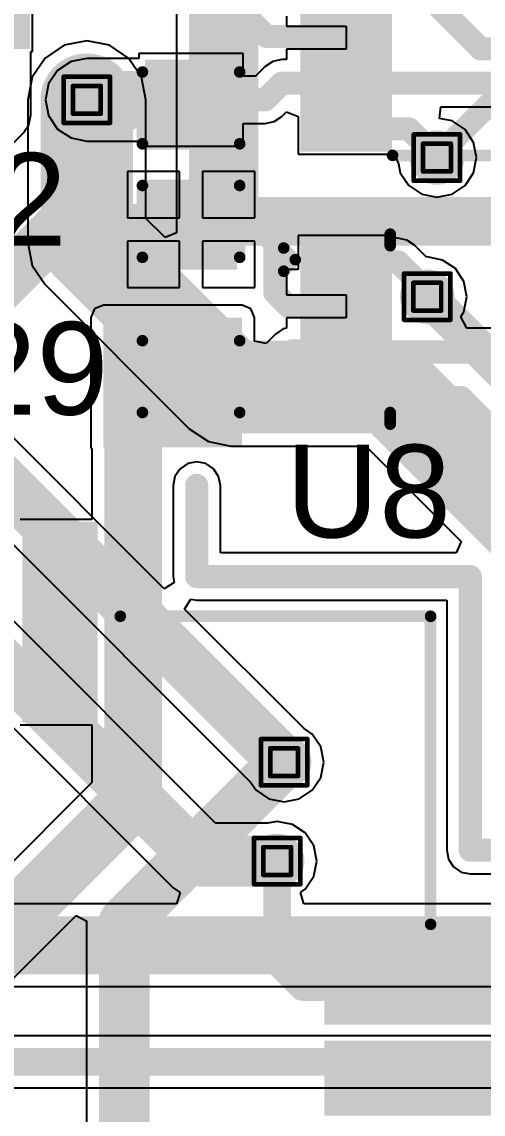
# Model space of a CAD drawing. Header units: inches. Extents: x -0.3 to 9.9, y -0.4 to 5.
# Drawn here: x 1.0038 to 1.2029, y 1.5261 to 1.9976 of the extents above; entities that cross this region are included whole.
import ezdxf

# ---------------------------------------------------------------- set-up
doc = ezdxf.new("R2010")
doc.units = ezdxf.units.IN
doc.header["$MEASUREMENT"] = 0
for name, color, linetype in [('Bottom Layer', 5, 'Continuous'), ('Bottom Solder', 6, 'Continuous'), ('Drill Drawing', 1, 'Continuous'), ('Keep-Out Layer', 6, 'Continuous'), ('Top Layer', 1, 'Continuous'), ('Top Overlay', 2, 'Continuous'), ('Top Paste', 8, 'Continuous'), ('Top Solder', 216, 'Continuous'), ('Via Holes', 16, 'Continuous')]:
    doc.layers.add(name, color=color, linetype=linetype)
doc.styles.add('Arial', font='', dxfattribs={"height": 0.2})
doc.styles.get('Arial').set_extended_font_data('Arial')

# ---------------------------------------------------------------- blocks, each defined once
blk = doc.blocks.new('SIM7000A_35')
at = {"layer": 'Top Layer'}
for points in [[(0.4330709, -0.3027559), (0.5118111, -0.3027559), (0.5118111, -0.3271653), (0.4330709, -0.3271653)], [(0.2633859, -0.511811), (0.2633859, -0.4330708), (0.2877953, -0.4330708), (0.2877953, -0.511811)], [(0.3027559, -0.511811), (0.3027559, -0.4330708), (0.3271653, -0.4330708), (0.3271653, -0.511811)]]:
    blk.add_hatch(color=1, dxfattribs=at).paths.add_polyline_path(points)
at = {"layer": 'Top Paste'}
for points in [[(0.4330709, -0.3027559), (0.5118111, -0.3027559), (0.5118111, -0.3271653), (0.4330709, -0.3271653)], [(0.2633859, -0.511811), (0.2633859, -0.4330708), (0.2877953, -0.4330708), (0.2877953, -0.511811)], [(0.3027559, -0.511811), (0.3027559, -0.4330708), (0.3271653, -0.4330708), (0.3271653, -0.511811)]]:
    blk.add_hatch(color=8, dxfattribs=at).paths.add_polyline_path(points)
at = {"layer": 'Top Solder'}
for points in [[(0.4290709, -0.2987559), (0.5158111, -0.2987559), (0.5158111, -0.3311653), (0.4290709, -0.3311653)], [(0.2593859, -0.515811), (0.2593859, -0.4290708), (0.2917953, -0.4290708), (0.2917953, -0.515811)], [(0.2987559, -0.515811), (0.2987559, -0.4290708), (0.3311653, -0.4290708), (0.3311653, -0.515811)]]:
    blk.add_hatch(color=216, dxfattribs=at).paths.add_polyline_path(points)
at = {"layer": 'Keep-Out Layer', "const_width": 0.01}
for points in [[(0.492126, -0.3740157), (0.5314961, -0.3740157)], [(0.492126, -0.3740157), (0.492126, -0.4921259)], [(0.3740158, -0.4921259), (0.3740158, -0.531496)], [(0.3740158, -0.4921259), (0.492126, -0.4921259)]]:
    blk.add_lwpolyline(points, dxfattribs=at)
at = {"layer": 'Keep-Out Layer', "const_width": 0.005}
for points in [[(0.489626, -0.3740157, 1), (0.494626, -0.3740157, 1)], [(0.489626, -0.3740157, 1), (0.494626, -0.3740157, 1)], [(0.5289961, -0.3740157, 1), (0.5339961, -0.3740157, 1)], [(0.3715158, -0.4921259, 1), (0.3765158, -0.4921259, 1)], [(0.3715158, -0.4921259, 1), (0.3765158, -0.4921259, 1)], [(0.489626, -0.4921259, 1), (0.494626, -0.4921259, 1)], [(0.489626, -0.4921259, 1), (0.494626, -0.4921259, 1)]]:
    blk.add_lwpolyline(points, format="xyb", close=True, dxfattribs=at)
at = {"layer": 'Top Overlay', "const_width": 0.005}
for points in [[(0.475, -0.341), (0.475, -0.475)], [(0.342, -0.475), (0.475, -0.475)]]:
    blk.add_lwpolyline(points, dxfattribs=at)
at = {"layer": 'Top Overlay', "const_width": 0.0025}
for points in [[(0.47375, -0.341, 1), (0.47625, -0.341, 1)], [(0.34075, -0.475, 1), (0.34325, -0.475, 1)], [(0.47375, -0.475, 1), (0.47625, -0.475, 1)], [(0.47375, -0.475, 1), (0.47625, -0.475, 1)]]:
    blk.add_lwpolyline(points, format="xyb", close=True, dxfattribs=at)
blk = doc.blocks.new('8_VSSOP_51')
at = {"layer": 'Top Layer'}
for points in [[(-0.07677165, 0.0354331), (-0.04527555, 0.0354331), (-0.04527555, 0.0236221), (-0.07677165, 0.0236221)], [(0.04527555, 0.0354331), (0.07677165, 0.0354331), (0.07677165, 0.0236221), (0.04527555, 0.0236221)], [(-0.07677165, 0.0157481), (-0.04527555, 0.0157481), (-0.04527555, 0.0039371), (-0.07677165, 0.0039371)], [(0.04527555, 0.0157481), (0.07677165, 0.0157481), (0.07677165, 0.0039371), (0.04527555, 0.0039371)], [(-0.07677165, -0.003937), (-0.04527555, -0.003937), (-0.04527555, -0.015748), (-0.07677165, -0.015748)], [(0.04527555, -0.003937), (0.07677165, -0.003937), (0.07677165, -0.015748), (0.04527555, -0.015748)], [(-0.07677165, -0.023622), (-0.04527555, -0.023622), (-0.04527555, -0.035433), (-0.07677165, -0.035433)], [(0.04527555, -0.023622), (0.07677165, -0.023622), (0.07677165, -0.035433), (0.04527555, -0.035433)]]:
    blk.add_hatch(color=1, dxfattribs=at).paths.add_polyline_path(points)
at = {"layer": 'Top Paste'}
for points in [[(-0.07677165, 0.0354331), (-0.04527555, 0.0354331), (-0.04527555, 0.0236221), (-0.07677165, 0.0236221)], [(0.04527555, 0.0354331), (0.07677165, 0.0354331), (0.07677165, 0.0236221), (0.04527555, 0.0236221)], [(-0.07677165, 0.0157481), (-0.04527555, 0.0157481), (-0.04527555, 0.0039371), (-0.07677165, 0.0039371)], [(0.04527555, 0.0157481), (0.07677165, 0.0157481), (0.07677165, 0.0039371), (0.04527555, 0.0039371)], [(-0.07677165, -0.003937), (-0.04527555, -0.003937), (-0.04527555, -0.015748), (-0.07677165, -0.015748)], [(0.04527555, -0.003937), (0.07677165, -0.003937), (0.07677165, -0.015748), (0.04527555, -0.015748)], [(-0.07677165, -0.023622), (-0.04527555, -0.023622), (-0.04527555, -0.035433), (-0.07677165, -0.035433)], [(0.04527555, -0.023622), (0.07677165, -0.023622), (0.07677165, -0.035433), (0.04527555, -0.035433)]]:
    blk.add_hatch(color=8, dxfattribs=at).paths.add_polyline_path(points)
at = {"layer": 'Top Solder'}
for points in [[(-0.08077165, 0.0394331), (-0.04127555, 0.0394331), (-0.04127555, 0.0196221), (-0.08077165, 0.0196221)], [(0.04127555, 0.0394331), (0.08077165, 0.0394331), (0.08077165, 0.0196221), (0.04127555, 0.0196221)], [(-0.08077165, 0.0197481), (-0.04127555, 0.0197481), (-0.04127555, -6.29e-05), (-0.08077165, -6.29e-05)], [(0.04127555, 0.0197481), (0.08077165, 0.0197481), (0.08077165, -6.29e-05), (0.04127555, -6.29e-05)], [(-0.08077165, 6.3e-05), (-0.04127555, 6.3e-05), (-0.04127555, -0.019748), (-0.08077165, -0.019748)], [(0.04127555, 6.3e-05), (0.08077165, 6.3e-05), (0.08077165, -0.019748), (0.04127555, -0.019748)], [(-0.08077165, -0.019622), (-0.04127555, -0.019622), (-0.04127555, -0.039433), (-0.08077165, -0.039433)], [(0.04127555, -0.019622), (0.08077165, -0.019622), (0.08077165, -0.039433), (0.04127555, -0.039433)]]:
    blk.add_hatch(color=216, dxfattribs=at).paths.add_polyline_path(points)
at = {"layer": 'Top Overlay', "const_width": 0.005}
for points in [[(-0.041, 0.041), (0.038, 0.041)], [(-0.087, 0.035), (-0.082, 0.03)], [(-0.087, 0.025), (-0.087, 0.035)], [(-0.087, 0.025), (-0.082, 0.03)], [(-0.041, -0.0409999), (0.038, -0.0409999)]]:
    blk.add_lwpolyline(points, dxfattribs=at)
at = {"layer": 'Top Overlay', "const_width": 0.0025}
for points in [[(-0.04225, 0.041, 1), (-0.03975, 0.041, 1)], [(0.03675, 0.041, 1), (0.03925, 0.041, 1)], [(-0.08825, 0.035, 1), (-0.08575, 0.035, 1)], [(-0.08825, 0.035, 1), (-0.08575, 0.035, 1)], [(-0.08325, 0.03, 1), (-0.08075, 0.03, 1)], [(-0.08325, 0.03, 1), (-0.08075, 0.03, 1)], [(-0.08825, 0.025, 1), (-0.08575, 0.025, 1)], [(-0.08825, 0.025, 1), (-0.08575, 0.025, 1)], [(-0.04225, -0.0409999, 1), (-0.03975, -0.0409999, 1)], [(0.03675, -0.0409999, 1), (0.03925, -0.0409999, 1)]]:
    blk.add_lwpolyline(points, format="xyb", close=True, dxfattribs=at)
blk = doc.blocks.new('VSSOP_8_2_2_3_0_5__52')
at = {"layer": 'Top Layer'}
for points in [[(-0.04527555, 0.0354331), (-0.04527555, 0.0236221), (-0.07677165, 0.0236221), (-0.07677165, 0.0354331)], [(0.07677165, 0.0354331), (0.07677165, 0.0236221), (0.04527555, 0.0236221), (0.04527555, 0.0354331)], [(-0.04527555, 0.0157481), (-0.04527555, 0.0039371), (-0.07677165, 0.0039371), (-0.07677165, 0.0157481)], [(0.07677165, 0.0157481), (0.07677165, 0.0039371), (0.04527555, 0.0039371), (0.04527555, 0.0157481)], [(-0.04527555, -0.003937), (-0.04527555, -0.015748), (-0.07677165, -0.015748), (-0.07677165, -0.003937)], [(0.07677165, -0.003937), (0.07677165, -0.015748), (0.04527555, -0.015748), (0.04527555, -0.003937)], [(-0.04527555, -0.023622), (-0.04527555, -0.035433), (-0.07677165, -0.035433), (-0.07677165, -0.023622)], [(0.07677165, -0.023622), (0.07677165, -0.035433), (0.04527555, -0.035433), (0.04527555, -0.023622)]]:
    blk.add_hatch(color=1, dxfattribs=at).paths.add_polyline_path(points)
at = {"layer": 'Top Paste'}
for points in [[(-0.04527555, 0.0354331), (-0.04527555, 0.0236221), (-0.07677165, 0.0236221), (-0.07677165, 0.0354331)], [(0.07677165, 0.0354331), (0.07677165, 0.0236221), (0.04527555, 0.0236221), (0.04527555, 0.0354331)], [(-0.04527555, 0.0157481), (-0.04527555, 0.0039371), (-0.07677165, 0.0039371), (-0.07677165, 0.0157481)], [(0.07677165, 0.0157481), (0.07677165, 0.0039371), (0.04527555, 0.0039371), (0.04527555, 0.0157481)], [(-0.04527555, -0.003937), (-0.04527555, -0.015748), (-0.07677165, -0.015748), (-0.07677165, -0.003937)], [(0.07677165, -0.003937), (0.07677165, -0.015748), (0.04527555, -0.015748), (0.04527555, -0.003937)], [(-0.04527555, -0.023622), (-0.04527555, -0.035433), (-0.07677165, -0.035433), (-0.07677165, -0.023622)], [(0.07677165, -0.023622), (0.07677165, -0.035433), (0.04527555, -0.035433), (0.04527555, -0.023622)]]:
    blk.add_hatch(color=8, dxfattribs=at).paths.add_polyline_path(points)
at = {"layer": 'Top Solder'}
for points in [[(-0.04127555, 0.0394331), (-0.04127555, 0.0196221), (-0.08077165, 0.0196221), (-0.08077165, 0.0394331)], [(0.08077165, 0.0394331), (0.08077165, 0.0196221), (0.04127555, 0.0196221), (0.04127555, 0.0394331)], [(-0.04127555, 0.0197481), (-0.04127555, -6.29e-05), (-0.08077165, -6.29e-05), (-0.08077165, 0.0197481)], [(0.08077165, 0.0197481), (0.08077165, -6.29e-05), (0.04127555, -6.29e-05), (0.04127555, 0.0197481)], [(-0.04127555, 6.3e-05), (-0.04127555, -0.019748), (-0.08077165, -0.019748), (-0.08077165, 6.3e-05)], [(0.08077165, 6.3e-05), (0.08077165, -0.019748), (0.04127555, -0.019748), (0.04127555, 6.3e-05)], [(-0.04127555, -0.019622), (-0.04127555, -0.039433), (-0.08077165, -0.039433), (-0.08077165, -0.019622)], [(0.08077165, -0.019622), (0.08077165, -0.039433), (0.04127555, -0.039433), (0.04127555, -0.019622)]]:
    blk.add_hatch(color=216, dxfattribs=at).paths.add_polyline_path(points)
at = {"layer": 'Top Overlay', "const_width": 0.005}
for points in [[(-0.042, 0.036), (-0.042, 0.041)], [(-0.042, 0.041), (0.042, 0.041)], [(0.042, 0.036), (0.042, 0.041)], [(-0.088, 0.025), (-0.088, 0.035)], [(-0.088, 0.035), (-0.083, 0.03)], [(-0.088, 0.025), (-0.083, 0.03)], [(-0.042, -0.0409999), (-0.042, -0.0359999)], [(0.042, -0.0409999), (0.042, -0.0359999)], [(-0.042, -0.0409999), (0.042, -0.0409999)]]:
    blk.add_lwpolyline(points, dxfattribs=at)
at = {"layer": 'Top Overlay', "const_width": 0.0025}
for points in [[(-0.04325, 0.041, 1), (-0.04075, 0.041, 1)], [(-0.04325, 0.041, 1), (-0.04075, 0.041, 1)], [(0.04075, 0.041, 1), (0.04325, 0.041, 1)], [(0.04075, 0.041, 1), (0.04325, 0.041, 1)], [(-0.04325, 0.036, 1), (-0.04075, 0.036, 1)], [(0.04075, 0.036, 1), (0.04325, 0.036, 1)], [(-0.08925, 0.035, 1), (-0.08675, 0.035, 1)], [(-0.08925, 0.035, 1), (-0.08675, 0.035, 1)], [(-0.08425, 0.03, 1), (-0.08175, 0.03, 1)], [(-0.08425, 0.03, 1), (-0.08175, 0.03, 1)], [(-0.08925, 0.025, 1), (-0.08675, 0.025, 1)], [(-0.08925, 0.025, 1), (-0.08675, 0.025, 1)], [(-0.04325, -0.0359999, 1), (-0.04075, -0.0359999, 1)], [(0.04075, -0.0359999, 1), (0.04325, -0.0359999, 1)], [(-0.04325, -0.0409999, 1), (-0.04075, -0.0409999, 1)], [(-0.04325, -0.0409999, 1), (-0.04075, -0.0409999, 1)], [(0.04075, -0.0409999, 1), (0.04325, -0.0409999, 1)], [(0.04075, -0.0409999, 1), (0.04325, -0.0409999, 1)]]:
    blk.add_lwpolyline(points, format="xyb", close=True, dxfattribs=at)
blk = doc.blocks.new('SOT_323_5_153')
at = {"layer": 'Top Layer'}
for points in [[(-0.05708665, 0.03248035), (-0.01771655, 0.03248035), (-0.01771655, 0.01870085), (-0.05708665, 0.01870085)], [(0.01771655, 0.03248035), (0.05708665, 0.03248035), (0.05708665, 0.01870085), (0.01771655, 0.01870085)], [(-0.05708665, 0.00688975), (-0.01771655, 0.00688975), (-0.01771655, -0.00688975), (-0.05708665, -0.00688975)], [(-0.05708665, -0.01870075), (-0.01771655, -0.01870075), (-0.01771655, -0.03248025), (-0.05708665, -0.03248025)], [(0.01771655, -0.01870075), (0.05708665, -0.01870075), (0.05708665, -0.03248025), (0.01771655, -0.03248025)]]:
    blk.add_hatch(color=1, dxfattribs=at).paths.add_polyline_path(points)
at = {"layer": 'Top Paste'}
for points in [[(-0.05708665, 0.03248035), (-0.01771655, 0.03248035), (-0.01771655, 0.01870085), (-0.05708665, 0.01870085)], [(0.01771655, 0.03248035), (0.05708665, 0.03248035), (0.05708665, 0.01870085), (0.01771655, 0.01870085)], [(-0.05708665, 0.00688975), (-0.01771655, 0.00688975), (-0.01771655, -0.00688975), (-0.05708665, -0.00688975)], [(-0.05708665, -0.01870075), (-0.01771655, -0.01870075), (-0.01771655, -0.03248025), (-0.05708665, -0.03248025)], [(0.01771655, -0.01870075), (0.05708665, -0.01870075), (0.05708665, -0.03248025), (0.01771655, -0.03248025)]]:
    blk.add_hatch(color=8, dxfattribs=at).paths.add_polyline_path(points)
at = {"layer": 'Top Solder'}
for points in [[(-0.06108665, 0.03648035), (-0.01371655, 0.03648035), (-0.01371655, 0.01470085), (-0.06108665, 0.01470085)], [(0.01371655, 0.03648035), (0.06108665, 0.03648035), (0.06108665, 0.01470085), (0.01371655, 0.01470085)], [(-0.06108665, 0.01088975), (-0.01371655, 0.01088975), (-0.01371655, -0.01088975), (-0.06108665, -0.01088975)], [(-0.06108665, -0.01470075), (-0.01371655, -0.01470075), (-0.01371655, -0.03648025), (-0.06108665, -0.03648025)], [(0.01371655, -0.01470075), (0.06108665, -0.01470075), (0.06108665, -0.03648025), (0.01371655, -0.03648025)]]:
    blk.add_hatch(color=216, dxfattribs=at).paths.add_polyline_path(points)
at = {"layer": 'Top Overlay', "const_width": 0.005}
for points in [[(-0.023, 0.044), (-0.023, 0.038)], [(-0.023, 0.044), (0.02, 0.044)], [(0.02, 0.044), (0.02, 0.038)], [(-0.068, 0.031), (-0.063, 0.026)], [(-0.068, 0.031), (-0.068, 0.021)], [(-0.063, 0.026), (-0.068, 0.021)], [(-0.023, -0.0379999), (-0.023, -0.0439999)], [(0.02, -0.0379999), (0.02, -0.0439999)], [(-0.023, -0.0439999), (0.02, -0.0439999)]]:
    blk.add_lwpolyline(points, dxfattribs=at)
at = {"layer": 'Top Overlay', "const_width": 0.0025}
for points in [[(-0.02425, 0.044, 1), (-0.02175, 0.044, 1)], [(-0.02425, 0.044, 1), (-0.02175, 0.044, 1)], [(0.01875, 0.044, 1), (0.02125, 0.044, 1)], [(0.01875, 0.044, 1), (0.02125, 0.044, 1)], [(-0.02425, 0.038, 1), (-0.02175, 0.038, 1)], [(0.01875, 0.038, 1), (0.02125, 0.038, 1)], [(-0.06925, 0.031, 1), (-0.06675, 0.031, 1)], [(-0.06925, 0.031, 1), (-0.06675, 0.031, 1)], [(-0.06425, 0.026, 1), (-0.06175, 0.026, 1)], [(-0.06425, 0.026, 1), (-0.06175, 0.026, 1)], [(-0.06925, 0.021, 1), (-0.06675, 0.021, 1)], [(-0.06925, 0.021, 1), (-0.06675, 0.021, 1)], [(-0.02425, -0.0379999, 1), (-0.02175, -0.0379999, 1)], [(0.01875, -0.0379999, 1), (0.02125, -0.0379999, 1)], [(-0.02425, -0.0439999, 1), (-0.02175, -0.0439999, 1)], [(-0.02425, -0.0439999, 1), (-0.02175, -0.0439999, 1)], [(0.01875, -0.0439999, 1), (0.02125, -0.0439999, 1)], [(0.01875, -0.0439999, 1), (0.02125, -0.0439999, 1)]]:
    blk.add_lwpolyline(points, format="xyb", close=True, dxfattribs=at)
blk = doc.blocks.new('C___0603_187')
at = {"layer": 'Top Layer'}
for points in [[(-0.015, 0.0175), (-0.015, -0.0175), (-0.045, -0.0175), (-0.045, 0.0175)], [(0.045, 0.0175), (0.045, -0.0175), (0.015, -0.0175), (0.015, 0.0175)]]:
    blk.add_hatch(color=1, dxfattribs=at).paths.add_polyline_path(points)
at = {"layer": 'Top Paste'}
for points in [[(-0.015, 0.0175), (-0.015, -0.0175), (-0.045, -0.0175), (-0.045, 0.0175)], [(0.045, 0.0175), (0.045, -0.0175), (0.015, -0.0175), (0.015, 0.0175)]]:
    blk.add_hatch(color=8, dxfattribs=at).paths.add_polyline_path(points)
at = {"layer": 'Top Solder'}
for points in [[(-0.0126378, 0.0198622), (-0.0126378, -0.0198622), (-0.0473622, -0.0198622), (-0.0473622, 0.0198622)], [(0.0473622, 0.0198622), (0.0473622, -0.0198622), (0.0126378, -0.0198622), (0.0126378, 0.0198622)]]:
    blk.add_hatch(color=216, dxfattribs=at).paths.add_polyline_path(points)
at = {"layer": 'Top Overlay', "const_width": 0.005}
for points in [[(-0.049, 0.021), (-0.049, -0.021)], [(-0.049, 0.021), (-0.018, 0.021)], [(0.018, 0.021), (0.049, 0.021)], [(0.049, 0.021), (0.049, -0.021)], [(-0.049, -0.021), (-0.018, -0.021)], [(0.018, -0.021), (0.049, -0.021)]]:
    blk.add_lwpolyline(points, dxfattribs=at)
at = {"layer": 'Top Overlay', "const_width": 0.0025}
for points in [[(-0.05025, 0.021, 1), (-0.04775, 0.021, 1)], [(-0.05025, 0.021, 1), (-0.04775, 0.021, 1)], [(-0.01925, 0.021, 1), (-0.01675, 0.021, 1)], [(0.01675, 0.021, 1), (0.01925, 0.021, 1)], [(0.04775, 0.021, 1), (0.05025, 0.021, 1)], [(0.04775, 0.021, 1), (0.05025, 0.021, 1)], [(-0.05025, -0.021, 1), (-0.04775, -0.021, 1)], [(-0.05025, -0.021, 1), (-0.04775, -0.021, 1)], [(-0.01925, -0.021, 1), (-0.01675, -0.021, 1)], [(0.01675, -0.021, 1), (0.01925, -0.021, 1)], [(0.04775, -0.021, 1), (0.05025, -0.021, 1)], [(0.04775, -0.021, 1), (0.05025, -0.021, 1)]]:
    blk.add_lwpolyline(points, format="xyb", close=True, dxfattribs=at)
blk = doc.blocks.new('C___0603_190')
at = {"layer": 'Top Layer'}
for points in [[(-0.015, 0.0175), (-0.015, -0.0175), (-0.045, -0.0175), (-0.045, 0.0175)], [(0.045, 0.0175), (0.045, -0.0175), (0.015, -0.0175), (0.015, 0.0175)]]:
    blk.add_hatch(color=1, dxfattribs=at).paths.add_polyline_path(points)
at = {"layer": 'Top Paste'}
for points in [[(-0.015, 0.0175), (-0.015, -0.0175), (-0.045, -0.0175), (-0.045, 0.0175)], [(0.045, 0.0175), (0.045, -0.0175), (0.015, -0.0175), (0.015, 0.0175)]]:
    blk.add_hatch(color=8, dxfattribs=at).paths.add_polyline_path(points)
at = {"layer": 'Top Solder'}
for points in [[(-0.0126378, 0.0198622), (-0.0126378, -0.0198622), (-0.0473622, -0.0198622), (-0.0473622, 0.0198622)], [(0.0473622, 0.0198622), (0.0473622, -0.0198622), (0.0126378, -0.0198622), (0.0126378, 0.0198622)]]:
    blk.add_hatch(color=216, dxfattribs=at).paths.add_polyline_path(points)
at = {"layer": 'Top Overlay', "const_width": 0.005}
for points in [[(-0.049, 0.021), (-0.049, -0.021)], [(-0.049, 0.021), (-0.018, 0.021)], [(0.018, 0.021), (0.049, 0.021)], [(0.049, 0.021), (0.049, -0.021)], [(-0.049, -0.021), (-0.018, -0.021)], [(0.018, -0.021), (0.049, -0.021)]]:
    blk.add_lwpolyline(points, dxfattribs=at)
at = {"layer": 'Top Overlay', "const_width": 0.0025}
for points in [[(-0.05025, 0.021, 1), (-0.04775, 0.021, 1)], [(-0.05025, 0.021, 1), (-0.04775, 0.021, 1)], [(-0.01925, 0.021, 1), (-0.01675, 0.021, 1)], [(0.01675, 0.021, 1), (0.01925, 0.021, 1)], [(0.04775, 0.021, 1), (0.05025, 0.021, 1)], [(0.04775, 0.021, 1), (0.05025, 0.021, 1)], [(-0.05025, -0.021, 1), (-0.04775, -0.021, 1)], [(-0.05025, -0.021, 1), (-0.04775, -0.021, 1)], [(-0.01925, -0.021, 1), (-0.01675, -0.021, 1)], [(0.01675, -0.021, 1), (0.01925, -0.021, 1)], [(0.04775, -0.021, 1), (0.05025, -0.021, 1)], [(0.04775, -0.021, 1), (0.05025, -0.021, 1)]]:
    blk.add_lwpolyline(points, format="xyb", close=True, dxfattribs=at)

msp = doc.modelspace()

# ---------------------------------------------------------------- hatches: boundary and pattern name
at = {"layer": 'Bottom Layer'}
for points in [[(1.076, 1.901), (1.1058226, 1.901), (1.1058226, 2.254), (1.076, 2.254)], [(1.0808226, 1.901), (1.3338226, 1.901), (1.3338226, 1.922), (1.0808226, 1.922)]]:
    msp.add_hatch(color=5, dxfattribs=at).paths.add_polyline_path(points)
h = msp.add_hatch(color=5, dxfattribs=at)
edge = h.paths.add_edge_path()
edge.add_arc((1.0318226, 1.9639486), 0.011811, 0, 360)
h = msp.add_hatch(color=5, dxfattribs=at)
edge = h.paths.add_edge_path()
edge.add_arc((1.183, 1.939), 0.011811, 0, 360)
h = msp.add_hatch(color=5, dxfattribs=at)
edge = h.paths.add_edge_path()
edge.add_arc((1.1788226, 1.8789486), 0.011811, 0, 360)
h = msp.add_hatch(color=5, dxfattribs=at)
edge = h.paths.add_edge_path()
edge.add_arc((1.117, 1.678), 0.011811, 0, 360)
h = msp.add_hatch(color=5, dxfattribs=at)
edge = h.paths.add_edge_path()
edge.add_arc((1.114, 1.635311), 0.011811, 0, 360)
at = {"layer": 'Bottom Solder'}
h = msp.add_hatch(color=6, dxfattribs=at)
edge = h.paths.add_edge_path()
edge.add_arc((1.0318226, 1.9639486), 0.0059055, 0, 360)
h = msp.add_hatch(color=6, dxfattribs=at)
edge = h.paths.add_edge_path()
edge.add_arc((1.183, 1.939), 0.0059055, 0, 360)
h = msp.add_hatch(color=6, dxfattribs=at)
edge = h.paths.add_edge_path()
edge.add_arc((1.1788226, 1.8789486), 0.0059055, 0, 360)
h = msp.add_hatch(color=6, dxfattribs=at)
edge = h.paths.add_edge_path()
edge.add_arc((1.117, 1.678), 0.0059055, 0, 360)
h = msp.add_hatch(color=6, dxfattribs=at)
edge = h.paths.add_edge_path()
edge.add_arc((1.114, 1.635311), 0.0059055, 0, 360)
at = {"layer": 'Top Layer'}
h = msp.add_hatch(color=1, dxfattribs=at)
edge = h.paths.add_edge_path()
edge.add_arc((1.0318226, 1.9639486), 0.011811, 0, 360)
h = msp.add_hatch(color=1, dxfattribs=at)
edge = h.paths.add_edge_path()
edge.add_arc((1.183, 1.939), 0.011811, 0, 360)
h = msp.add_hatch(color=1, dxfattribs=at)
edge = h.paths.add_edge_path()
edge.add_arc((1.1788226, 1.8789486), 0.011811, 0, 360)
msp.add_hatch(color=1, dxfattribs=at).paths.add_polyline_path([(1.039, 1.8139486), (1.0988226, 1.8139486), (1.0988226, 1.8699486), (1.039, 1.8699486)])
h = msp.add_hatch(color=1, dxfattribs=at)
edge = h.paths.add_edge_path()
edge.add_arc((1.117, 1.678), 0.011811, 0, 360)
h = msp.add_hatch(color=1, dxfattribs=at)
edge = h.paths.add_edge_path()
edge.add_arc((1.114, 1.635311), 0.011811, 0, 360)
at = {"layer": 'Top Solder'}
h = msp.add_hatch(color=216, dxfattribs=at)
edge = h.paths.add_edge_path()
edge.add_arc((1.0318226, 1.9639486), 0.0059055, 0, 360)
h = msp.add_hatch(color=216, dxfattribs=at)
edge = h.paths.add_edge_path()
edge.add_arc((1.183, 1.939), 0.0059055, 0, 360)
h = msp.add_hatch(color=216, dxfattribs=at)
edge = h.paths.add_edge_path()
edge.add_arc((1.1788226, 1.8789486), 0.0059055, 0, 360)
h = msp.add_hatch(color=216, dxfattribs=at)
edge = h.paths.add_edge_path()
edge.add_arc((1.117, 1.678), 0.0059055, 0, 360)
h = msp.add_hatch(color=216, dxfattribs=at)
edge = h.paths.add_edge_path()
edge.add_arc((1.114, 1.635311), 0.0059055, 0, 360)
at = {"layer": 'Via Holes'}
h = msp.add_hatch(color=7, dxfattribs=at)
edge = h.paths.add_edge_path()
edge.add_arc((1.0318226, 1.9639486), 0.0059055, 0, 360)
h = msp.add_hatch(color=7, dxfattribs=at)
edge = h.paths.add_edge_path()
edge.add_arc((1.183, 1.939), 0.0059055, 0, 360)
h = msp.add_hatch(color=7, dxfattribs=at)
edge = h.paths.add_edge_path()
edge.add_arc((1.1788226, 1.8789486), 0.0059055, 0, 360)
h = msp.add_hatch(color=7, dxfattribs=at)
edge = h.paths.add_edge_path()
edge.add_arc((1.117, 1.678), 0.0059055, 0, 360)
h = msp.add_hatch(color=7, dxfattribs=at)
edge = h.paths.add_edge_path()
edge.add_arc((1.114, 1.635311), 0.0059055, 0, 360)

# ---------------------------------------------------------------- linework, layer by layer
at = {"layer": 'Bottom Layer'}
for p, q in [((1.070588, 2.254), (1.070588, 1.9065311)), ((1.0220676, 1.9874976), (1.0137981, 1.9819721)), ((1.0318221, 1.9894379), (1.0220676, 1.9874976)), ((1.0415766, 1.9874976), (1.0318221, 1.9894379)), ((1.0498461, 1.9819721), (1.0415766, 1.9874976)), ((1.0137981, 1.9819721), (1.0082726, 1.9737026)), ((1.0553716, 1.9737026), (1.0498461, 1.9819721)), ((1.0082726, 1.9737026), (1.0063323, 1.9639481)), ((1.0573119, 1.9639481), (1.0553716, 1.9737026)), ((1.0063323, 1.9639481), (1.0063323, 1.9021779)), ((1.0573119, 1.9127361), (1.0573119, 1.9639481)), ((1.065588, 1.90446), (1.0573119, 1.9127361)), ((1.070588, 1.9065311), (1.065588, 1.90446)), ((1.0063323, 1.9021779), (1.0082726, 1.8924234)), ((1.0082726, 1.8924234), (1.0137981, 1.8841539)), ((1.0137981, 1.8841539), (1.0760274, 1.8219246)), ((1.0652, 1.7528708), (0.9771361, 1.8409347)), ((1.0760274, 1.8219246), (1.0842968, 1.8163991)), ((1.0842968, 1.8163991), (1.0940514, 1.8144588)), ((1.0940514, 1.8144588), (1.1522644, 1.8144588)), ((1.1522644, 1.8144588), (1.1934133, 1.7733099)), ((1.0753774, 1.8069039), (1.0720696, 1.8046937)), ((1.0792792, 1.80768), (1.0753774, 1.8069039)), ((1.083181, 1.8069039), (1.0792792, 1.80768)), ((1.0864888, 1.8046937), (1.083181, 1.8069039)), ((0.9668955, 1.8050337), (1.1025255, 1.6694037)), ((1.0698594, 1.8013859), (1.0690833, 1.7974841)), ((1.0720696, 1.8046937), (1.0698594, 1.8013859)), ((1.088699, 1.8013859), (1.0864888, 1.8046937)), ((1.0894751, 1.7974841), (1.088699, 1.8013859)), ((1.0690833, 1.7974841), (1.0690833, 1.758114)), ((1.0894751, 1.7683099), (1.0894751, 1.7974841)), ((1.0874464, 1.6516245), (0.9618955, 1.7771754)), ((1.1934133, 1.7733099), (1.1913422, 1.7683099)), ((1.1913422, 1.7683099), (1.0894751, 1.7683099)), ((0.9340466, 1.7588827), (1.0691537, 1.6237756)), ((1.0695936, 1.7555483), (1.0652, 1.7528708)), ((1.0690833, 1.758114), (1.0695936, 1.7555483)), ((1.074036, 1.7440348), (1.0767135, 1.7484284)), ((1.0767135, 1.7484284), (1.0792792, 1.7479181)), ((1.0792792, 1.7479181), (1.1871935, 1.7479181)), ((1.1871935, 1.7479181), (1.1871935, 1.6400038)), ((1.1255963, 1.6924745), (1.074036, 1.7440348)), ((1.12912, 1.69012), (1.1255963, 1.6924745)), ((1.1328356, 1.6845593), (1.12912, 1.69012)), ((1.1341403, 1.678), (1.1328356, 1.6845593)), ((1.1328356, 1.6714407), (1.1341403, 1.678)), ((1.1025255, 1.6694037), (1.10488, 1.66588)), ((1.12912, 1.66588), (1.1328356, 1.6714407)), ((1.10488, 1.66588), (1.1104407, 1.6621644)), ((1.1235593, 1.6621644), (1.12912, 1.66588)), ((1.1104407, 1.6621644), (1.117, 1.6608597)), ((1.117, 1.6608597), (1.1235593, 1.6621644)), ((1.1098433, 1.6516245), (1.0874464, 1.6516245)), ((1.114, 1.6524513), (1.1098433, 1.6516245)), ((1.1205593, 1.6511466), (1.114, 1.6524513)), ((1.12612, 1.647431), (1.1205593, 1.6511466)), ((1.1298356, 1.6418703), (1.12612, 1.647431)), ((1.1311403, 1.635311), (1.1298356, 1.6418703)), ((1.1871935, 1.6400038), (1.1879696, 1.636102)), ((1.1298356, 1.6287517), (1.1311403, 1.635311)), ((1.1879696, 1.636102), (1.1901798, 1.6327942)), ((1.1901798, 1.6327942), (1.1934876, 1.630584)), ((1.12612, 1.623191), (1.1298356, 1.6287517)), ((1.1934876, 1.630584), (1.1973894, 1.6298079)), ((1.1973894, 1.6298079), (1.2367595, 1.6298079)), ((1.0691537, 1.6237756), (1.0721234, 1.6217913)), ((1.1240253, 1.6217913), (1.12612, 1.623191)), ((1.0721234, 1.6217913), (1.0706067, 1.6167913)), ((1.125542, 1.6167913), (1.1240253, 1.6217913)), ((1.0706067, 1.6167913), (0.9899485, 1.6167913)), ((1.3583848, 1.6167913), (1.125542, 1.6167913)), ((0.9899485, 1.5811057), (1.3583848, 1.5811057)), ((1.3456604, 1.5598307), (0.9688017, 1.5598307)), ((0.9641565, 1.5373997), (1.3456604, 1.5373997))]:
    msp.add_line(p, q, dxfattribs=at)
for points, const_width in [([(1.1768226, 2.0109486), (1.2018226, 1.9859486)], 0.01), ([(1.2018226, 1.9859486), (1.3018226, 1.9859486)], 0.01), ([(1.0318221, 1.9021779), (1.0318221, 1.9639481)], 0.04), ([(1.0318221, 1.9639481), (1.0318226, 1.9639486)], 0.022), ([(1.183, 1.9394399), (1.2085087, 1.9649486)], 0.01), ([(1.183, 1.939), (1.183, 1.9394399)], 0.01), ([(1.0318221, 1.9021779), (1.0940514, 1.8399486)], 0.04), ([(1.1788226, 1.8789486), (1.3003226, 1.7574486)], 0.016), ([(1.0940514, 1.8399486), (1.1628226, 1.8399486)], 0.04), ([(1.1628226, 1.8399486), (1.3167712, 1.686)], 0.04), ([(0.9608226, 1.8341774), (1.117, 1.678)], 0.022), ([(0.945582, 1.7704181), (1.0806891, 1.635311)], 0.022), ([(1.0806891, 1.635311), (1.114, 1.635311)], 0.022), ([(0.9899485, 1.5989485), (1.3583848, 1.5989485)], 0.025), ([(0.964156, 1.5486152), (1.3583848, 1.5486152)], 0.012)]:
    msp.add_lwpolyline(points, dxfattribs=dict(at, const_width=const_width))
for points, const_width in [([(1.1993226, 1.9859486, 1), (1.2043226, 1.9859486, 1)], 0.005), ([(1.1993226, 1.9859486, 1), (1.2043226, 1.9859486, 1)], 0.005), ([(1.0218221, 1.9639481, 1), (1.0418221, 1.9639481, 1)], 0.02), ([(1.0263221, 1.9639481, 1), (1.0373221, 1.9639481, 1)], 0.011), ([(1.0263226, 1.9639486, 1), (1.0373226, 1.9639486, 1)], 0.011), ([(1.1805, 1.9394399, 1), (1.1855, 1.9394399, 1)], 0.005), ([(1.1805, 1.9394399, 1), (1.1855, 1.9394399, 1)], 0.005), ([(1.1805, 1.939, 1), (1.1855, 1.939, 1)], 0.005), ([(1.0218221, 1.9021779, 1), (1.0418221, 1.9021779, 1)], 0.02), ([(1.0218221, 1.9021779, 1), (1.0418221, 1.9021779, 1)], 0.02), ([(1.1748226, 1.8789486, 1), (1.1828226, 1.8789486, 1)], 0.008), ([(1.0840514, 1.8399486, 1), (1.1040514, 1.8399486, 1)], 0.02), ([(1.0840514, 1.8399486, 1), (1.1040514, 1.8399486, 1)], 0.02), ([(1.1528226, 1.8399486, 1), (1.1728226, 1.8399486, 1)], 0.02), ([(1.1528226, 1.8399486, 1), (1.1728226, 1.8399486, 1)], 0.02), ([(1.1115, 1.678, 1), (1.1225, 1.678, 1)], 0.011), ([(1.0751891, 1.635311, 1), (1.0861891, 1.635311, 1)], 0.011), ([(1.0751891, 1.635311, 1), (1.0861891, 1.635311, 1)], 0.011), ([(1.1085, 1.635311, 1), (1.1195, 1.635311, 1)], 0.011)]:
    msp.add_lwpolyline(points, format="xyb", close=True, dxfattribs=dict(at, const_width=const_width))
at = {"layer": 'Drill Drawing', "const_width": 0.002}
for points in [[(1.0218226, 1.9739486), (1.0418226, 1.9739486)], [(1.0218226, 1.9539486), (1.0218226, 1.9739486)], [(1.0418226, 1.9539486), (1.0418226, 1.9739486)], [(1.0258226, 1.9699486), (1.0378226, 1.9699486)], [(1.0258226, 1.9579486), (1.0258226, 1.9699486)], [(1.0378226, 1.9579486), (1.0378226, 1.9699486)], [(1.0258226, 1.9579486), (1.0378226, 1.9579486)], [(1.0218226, 1.9539486), (1.0418226, 1.9539486)], [(1.173, 1.949), (1.193, 1.949)], [(1.173, 1.929), (1.173, 1.949)], [(1.193, 1.929), (1.193, 1.949)], [(1.177, 1.945), (1.189, 1.945)], [(1.177, 1.933), (1.177, 1.945)], [(1.189, 1.933), (1.189, 1.945)], [(1.177, 1.933), (1.189, 1.933)], [(1.173, 1.929), (1.193, 1.929)], [(1.1688226, 1.8889486), (1.1888226, 1.8889486)], [(1.1688226, 1.8689486), (1.1688226, 1.8889486)], [(1.1888226, 1.8689486), (1.1888226, 1.8889486)], [(1.1728226, 1.8849486), (1.1848226, 1.8849486)], [(1.1728226, 1.8729486), (1.1728226, 1.8849486)], [(1.1848226, 1.8729486), (1.1848226, 1.8849486)], [(1.1728226, 1.8729486), (1.1848226, 1.8729486)], [(1.1688226, 1.8689486), (1.1888226, 1.8689486)], [(1.107, 1.688), (1.127, 1.688)], [(1.107, 1.668), (1.107, 1.688)], [(1.127, 1.668), (1.127, 1.688)], [(1.111, 1.684), (1.123, 1.684)], [(1.111, 1.672), (1.111, 1.684)], [(1.123, 1.672), (1.123, 1.684)], [(1.111, 1.672), (1.123, 1.672)], [(1.107, 1.668), (1.127, 1.668)], [(1.104, 1.645311), (1.124, 1.645311)], [(1.104, 1.625311), (1.104, 1.645311)], [(1.124, 1.625311), (1.124, 1.645311)], [(1.108, 1.641311), (1.12, 1.641311)], [(1.108, 1.629311), (1.108, 1.641311)], [(1.12, 1.629311), (1.12, 1.641311)], [(1.108, 1.629311), (1.12, 1.629311)], [(1.104, 1.625311), (1.124, 1.625311)]]:
    msp.add_lwpolyline(points, dxfattribs=at)
at = {"layer": 'Drill Drawing', "const_width": 0.001}
for points in [[(1.0213226, 1.9739486, 1), (1.0223226, 1.9739486, 1)], [(1.0213226, 1.9739486, 1), (1.0223226, 1.9739486, 1)], [(1.0413226, 1.9739486, 1), (1.0423226, 1.9739486, 1)], [(1.0413226, 1.9739486, 1), (1.0423226, 1.9739486, 1)], [(1.0253226, 1.9699486, 1), (1.0263226, 1.9699486, 1)], [(1.0253226, 1.9699486, 1), (1.0263226, 1.9699486, 1)], [(1.0373226, 1.9699486, 1), (1.0383226, 1.9699486, 1)], [(1.0373226, 1.9699486, 1), (1.0383226, 1.9699486, 1)], [(1.0253226, 1.9579486, 1), (1.0263226, 1.9579486, 1)], [(1.0253226, 1.9579486, 1), (1.0263226, 1.9579486, 1)], [(1.0373226, 1.9579486, 1), (1.0383226, 1.9579486, 1)], [(1.0373226, 1.9579486, 1), (1.0383226, 1.9579486, 1)], [(1.0213226, 1.9539486, 1), (1.0223226, 1.9539486, 1)], [(1.0213226, 1.9539486, 1), (1.0223226, 1.9539486, 1)], [(1.0413226, 1.9539486, 1), (1.0423226, 1.9539486, 1)], [(1.0413226, 1.9539486, 1), (1.0423226, 1.9539486, 1)], [(1.1725, 1.949, 1), (1.1735, 1.949, 1)], [(1.1725, 1.949, 1), (1.1735, 1.949, 1)], [(1.1925, 1.949, 1), (1.1935, 1.949, 1)], [(1.1925, 1.949, 1), (1.1935, 1.949, 1)], [(1.1765, 1.945, 1), (1.1775, 1.945, 1)], [(1.1765, 1.945, 1), (1.1775, 1.945, 1)], [(1.1885, 1.945, 1), (1.1895, 1.945, 1)], [(1.1885, 1.945, 1), (1.1895, 1.945, 1)], [(1.1765, 1.933, 1), (1.1775, 1.933, 1)], [(1.1765, 1.933, 1), (1.1775, 1.933, 1)], [(1.1885, 1.933, 1), (1.1895, 1.933, 1)], [(1.1885, 1.933, 1), (1.1895, 1.933, 1)], [(1.1725, 1.929, 1), (1.1735, 1.929, 1)], [(1.1725, 1.929, 1), (1.1735, 1.929, 1)], [(1.1925, 1.929, 1), (1.1935, 1.929, 1)], [(1.1925, 1.929, 1), (1.1935, 1.929, 1)], [(1.1683226, 1.8889486, 1), (1.1693226, 1.8889486, 1)], [(1.1683226, 1.8889486, 1), (1.1693226, 1.8889486, 1)], [(1.1883226, 1.8889486, 1), (1.1893226, 1.8889486, 1)], [(1.1883226, 1.8889486, 1), (1.1893226, 1.8889486, 1)], [(1.1723226, 1.8849486, 1), (1.1733226, 1.8849486, 1)], [(1.1723226, 1.8849486, 1), (1.1733226, 1.8849486, 1)], [(1.1843226, 1.8849486, 1), (1.1853226, 1.8849486, 1)], [(1.1843226, 1.8849486, 1), (1.1853226, 1.8849486, 1)], [(1.1723226, 1.8729486, 1), (1.1733226, 1.8729486, 1)], [(1.1723226, 1.8729486, 1), (1.1733226, 1.8729486, 1)], [(1.1843226, 1.8729486, 1), (1.1853226, 1.8729486, 1)], [(1.1843226, 1.8729486, 1), (1.1853226, 1.8729486, 1)], [(1.1683226, 1.8689486, 1), (1.1693226, 1.8689486, 1)], [(1.1683226, 1.8689486, 1), (1.1693226, 1.8689486, 1)], [(1.1883226, 1.8689486, 1), (1.1893226, 1.8689486, 1)], [(1.1883226, 1.8689486, 1), (1.1893226, 1.8689486, 1)], [(1.1065, 1.688, 1), (1.1075, 1.688, 1)], [(1.1065, 1.688, 1), (1.1075, 1.688, 1)], [(1.1265, 1.688, 1), (1.1275, 1.688, 1)], [(1.1265, 1.688, 1), (1.1275, 1.688, 1)], [(1.1105, 1.684, 1), (1.1115, 1.684, 1)], [(1.1105, 1.684, 1), (1.1115, 1.684, 1)], [(1.1225, 1.684, 1), (1.1235, 1.684, 1)], [(1.1225, 1.684, 1), (1.1235, 1.684, 1)], [(1.1105, 1.672, 1), (1.1115, 1.672, 1)], [(1.1105, 1.672, 1), (1.1115, 1.672, 1)], [(1.1225, 1.672, 1), (1.1235, 1.672, 1)], [(1.1225, 1.672, 1), (1.1235, 1.672, 1)], [(1.1065, 1.668, 1), (1.1075, 1.668, 1)], [(1.1065, 1.668, 1), (1.1075, 1.668, 1)], [(1.1265, 1.668, 1), (1.1275, 1.668, 1)], [(1.1265, 1.668, 1), (1.1275, 1.668, 1)], [(1.1035, 1.645311, 1), (1.1045, 1.645311, 1)], [(1.1035, 1.645311, 1), (1.1045, 1.645311, 1)], [(1.1235, 1.645311, 1), (1.1245, 1.645311, 1)], [(1.1235, 1.645311, 1), (1.1245, 1.645311, 1)], [(1.1075, 1.641311, 1), (1.1085, 1.641311, 1)], [(1.1075, 1.641311, 1), (1.1085, 1.641311, 1)], [(1.1195, 1.641311, 1), (1.1205, 1.641311, 1)], [(1.1195, 1.641311, 1), (1.1205, 1.641311, 1)], [(1.1075, 1.629311, 1), (1.1085, 1.629311, 1)], [(1.1075, 1.629311, 1), (1.1085, 1.629311, 1)], [(1.1195, 1.629311, 1), (1.1205, 1.629311, 1)], [(1.1195, 1.629311, 1), (1.1205, 1.629311, 1)], [(1.1035, 1.625311, 1), (1.1045, 1.625311, 1)], [(1.1035, 1.625311, 1), (1.1045, 1.625311, 1)], [(1.1235, 1.625311, 1), (1.1245, 1.625311, 1)], [(1.1235, 1.625311, 1), (1.1245, 1.625311, 1)]]:
    msp.add_lwpolyline(points, format="xyb", close=True, dxfattribs=at)
at = {"layer": 'Top Layer'}
for p, q in [((1.0083028, 1.984862), (1.0083028, 2.034232)), ((1.118051, 2.0000165), (1.118051, 1.9957912)), ((1.118051, 1.9957912), (1.143799, 1.9957912)), ((1.143799, 1.9957912), (1.143799, 1.9857912)), ((1.143799, 1.9857912), (1.118051, 1.9857912)), ((1.118051, 1.9857912), (1.118051, 1.981302)), ((1.0076286, 1.9574136), (1.0076286, 1.984862)), ((1.0076286, 1.984862), (1.0083028, 1.984862)), ((1.0318226, 1.9817914), (1.0249945, 1.9804332)), ((1.0543226, 1.9817914), (1.0318226, 1.9817914)), ((1.0993226, 1.9839486), (1.0543226, 1.9839486)), ((1.0543226, 1.9839486), (1.0543226, 1.9817914)), ((1.0993226, 1.9741445), (1.0993226, 1.9839486)), ((1.1120783, 1.9805259), (1.1087705, 1.9783157)), ((1.1159801, 1.981302), (1.1120783, 1.9805259)), ((1.118051, 1.981302), (1.1159801, 1.981302)), ((1.0192058, 1.9765654), (1.015338, 1.9707767)), ((1.0249945, 1.9804332), (1.0192058, 1.9765654)), ((1.1087705, 1.9783157), (1.1045993, 1.9741445)), ((1.1045993, 1.9741445), (1.0993226, 1.9741445)), ((1.015338, 1.9707767), (1.0139798, 1.9639486)), ((1.0139798, 1.9639486), (1.015338, 1.9571205)), ((1.0067749, 1.9531211), (1.0076287, 1.9574131)), ((1.0076287, 1.9574131), (1.0076286, 1.9574136)), ((1.015338, 1.9571205), (1.0192058, 1.9513318)), ((1.1160322, 1.956739), (1.118051, 1.9587578)), ((1.118051, 1.9587578), (1.123051, 1.9566867)), ((1.1841569, 1.9559102), (1.1846493, 1.9609102)), ((1.1846493, 1.9609102), (1.2190821, 1.9609102)), ((1.0043437, 1.9494825), (1.0067749, 1.9531211)), ((1.0993226, 1.9439486), (1.0993226, 1.9537527)), ((1.0993226, 1.9537527), (1.1088226, 1.9537527)), ((1.1088226, 1.9537527), (1.1127244, 1.9545288)), ((1.1127244, 1.9545288), (1.1160322, 1.956739)), ((1.123051, 1.9566867), (1.123051, 1.9405156)), ((1.1895593, 1.9548356), (1.1841569, 1.9559102)), ((1.19512, 1.95112), (1.1895593, 1.9548356)), ((0.9828792, 1.928018), (1.0043434, 1.9494823)), ((1.0043434, 1.9494823), (1.0043437, 1.9494825)), ((1.0192058, 1.9513318), (1.0249945, 1.947464)), ((1.0249945, 1.947464), (1.0318226, 1.9461058)), ((1.1988356, 1.9455593), (1.19512, 1.95112)), ((1.0318226, 1.9461058), (1.0543226, 1.9461058)), ((1.0543226, 1.9461058), (1.0543226, 1.9439486)), ((1.0543226, 1.9439486), (1.0993226, 1.9439486)), ((1.2001403, 1.939), (1.1988356, 1.9455593)), ((1.123051, 1.9405156), (1.1610632, 1.9405156)), ((1.1610632, 1.9405156), (1.1651063, 1.939238)), ((1.1651063, 1.939238), (1.1664001, 1.9362831)), ((1.1988356, 1.9324407), (1.2001403, 1.939)), ((1.1664001, 1.9362831), (1.1671644, 1.9324407)), ((1.0718226, 1.9329486), (1.0493226, 1.9329486)), ((1.0493226, 1.9329486), (1.0493226, 1.9129486)), ((1.0718226, 1.9129486), (1.0718226, 1.9329486)), ((1.1043226, 1.9329486), (1.0818226, 1.9329486)), ((1.0818226, 1.9329486), (1.0818226, 1.9129486)), ((1.1043226, 1.9129486), (1.1043226, 1.9329486)), ((1.1671644, 1.9324407), (1.17088, 1.92688)), ((1.19512, 1.92688), (1.1988356, 1.9324407)), ((1.17088, 1.92688), (1.1764407, 1.9231644)), ((1.1895593, 1.9231644), (1.19512, 1.92688)), ((1.1764407, 1.9231644), (1.183, 1.9218597)), ((1.183, 1.9218597), (1.1895593, 1.9231644)), ((1.0493226, 1.9129486), (1.0718226, 1.9129486)), ((1.0818226, 1.9129486), (1.1043226, 1.9129486)), ((1.164547, 1.9053817), (1.123051, 1.9053817)), ((1.123051, 1.9053817), (1.123051, 1.8906967)), ((1.164547, 1.9041601), (1.164547, 1.9053817)), ((1.0718226, 1.9029486), (1.0493226, 1.9029486)), ((1.0493226, 1.9029486), (1.0493226, 1.8829486)), ((1.0718226, 1.8829486), (1.0718226, 1.9029486)), ((1.1043226, 1.9029486), (1.0818226, 1.9029486)), ((1.0818226, 1.9029486), (1.0818226, 1.8829486)), ((1.1043226, 1.8829486), (1.1043226, 1.9029486)), ((1.1661537, 1.9041601), (1.164547, 1.9041601)), ((1.1700555, 1.903384), (1.1661537, 1.9041601)), ((1.1733633, 1.9011738), (1.1700555, 1.903384)), ((1.1785103, 1.8960268), (1.1733633, 1.9011738)), ((1.1788226, 1.8960889), (1.1785103, 1.8960268)), ((1.1853819, 1.8947842), (1.1788226, 1.8960889)), ((1.1909426, 1.8910686), (1.1853819, 1.8947842)), ((1.1946582, 1.8855079), (1.1909426, 1.8910686)), ((1.123051, 1.8906967), (1.118051, 1.8906967)), ((1.118051, 1.8906967), (1.118051, 1.879791)), ((1.0493226, 1.8829486), (1.0718226, 1.8829486)), ((1.0818226, 1.8829486), (1.1043226, 1.8829486)), ((1.1959629, 1.8789486), (1.1946582, 1.8855079)), ((1.118051, 1.879791), (1.1437992, 1.879791)), ((1.1437992, 1.879791), (1.1437992, 1.869791)), ((1.1946582, 1.8723893), (1.1959629, 1.8789486)), ((1.0351731, 1.8737755), (1.033588, 1.8699486)), ((1.039, 1.8753606), (1.0351731, 1.8737755)), ((1.0988226, 1.8753606), (1.039, 1.8753606)), ((1.1026495, 1.8737755), (1.0988226, 1.8753606)), ((1.1042346, 1.8699486), (1.1026495, 1.8737755)), ((1.1932635, 1.870302), (1.1946582, 1.8723893)), ((1.033588, 1.8699486), (1.033588, 1.8139486)), ((1.1042346, 1.8596783), (1.1042346, 1.8699486)), ((1.1437992, 1.869791), (1.118051, 1.869791)), ((1.118051, 1.869791), (1.118051, 1.8652997)), ((1.1959361, 1.865302), (1.1932635, 1.870302)), ((1.1132466, 1.8627918), (1.1092346, 1.8587798)), ((1.1165544, 1.865002), (1.1132466, 1.8627918)), ((1.118051, 1.8652997), (1.1165544, 1.865002)), ((1.2067482, 1.865302), (1.1959361, 1.865302)), ((1.1092346, 1.8587798), (1.1042346, 1.8596783)), ((1.033588, 1.8139486), (1.0339798, 1.8130027)), ((1.0339798, 1.8130027), (1.0339798, 1.7827991)), ((1.0339798, 1.7827991), (1.0030588, 1.7827991)), ((1.0030588, 1.6940589), (1.0339798, 1.6940589)), ((1.0339798, 1.6940589), (1.0339798, 1.6691619)), ((1.0339798, 1.6691619), (0.9288671, 1.5640492)), ((0.9593267, 1.5440416), (1.0271605, 1.6118754)), ((1.0271605, 1.6118754), (1.0317685, 1.6094123)), ((1.0317685, 1.6094123), (1.0316865, 1.609)), ((1.0316865, 1.609), (1.0316865, 1.476))]:
    msp.add_line(p, q, dxfattribs=at)
for points, const_width in [([(1.0893226, 2.0114486), (1.1095271, 1.9912441)], 0.01), ([(1.1095271, 1.9912441), (1.1433461, 1.9912441)], 0.01), ([(1.1433461, 1.9912441), (1.143799, 1.9907912)], 0.01), ([(1.0318226, 1.9639486), (1.0768226, 1.9639486)], 0.025), ([(1.1088226, 1.9639486), (1.1159801, 1.9711061)], 0.01), ([(1.1159801, 1.9711061), (1.143799, 1.9711061)], 0.01), ([(1.143799, 1.9711061), (1.2658462, 1.9711061)], 0.01), ([(1.0768226, 1.9639486), (1.1088226, 1.9639486)], 0.01), ([(1.143799, 1.9514211), (1.1708496, 1.9514211)], 0.01), ([(1.1708496, 1.9514211), (1.183, 1.9392707)], 0.01), ([(1.183, 1.939), (1.183, 1.9392707)], 0.01), ([(0.971874, 1.861), (1.0188226, 1.9079486)], 0.022), ([(1.0188226, 1.9079486), (1.0768226, 1.9079486)], 0.022), ([(1.0768226, 1.9079486), (1.1071421, 1.9079486)], 0.01), ([(1.1071421, 1.9079486), (1.113, 1.9020907)], 0.01), ([(1.113, 1.8806491), (1.113, 1.9020907)], 0.01), ([(1.143799, 1.8944762), (1.144311, 1.8939642)], 0.01), ([(1.144311, 1.8939642), (1.1661537, 1.8939642)], 0.01), ([(1.1661537, 1.8939642), (1.1788226, 1.8812953)], 0.01), ([(1.1788226, 1.8789486), (1.1788226, 1.8812953)], 0.01), ([(1.113, 1.8806491), (1.1188579, 1.8747912)], 0.01), ([(1.1188579, 1.8747912), (1.143799, 1.8747912)], 0.01), ([(1.0718226, 1.8454486), (1.0743226, 1.8479486)], 0.025), ([(1.0718226, 1.8429486), (1.0718226, 1.8454486)], 0.025), ([(1.0743226, 1.8479486), (1.0768226, 1.8479486)], 0.025), ([(1.1128226, 1.8479486), (1.1204562, 1.8555822)], 0.01), ([(1.1204562, 1.8555822), (1.1433229, 1.8555822)], 0.01), ([(1.1433229, 1.8555822), (1.143799, 1.8551061)], 0.01), ([(1.143799, 1.8551061), (1.2658462, 1.8551061)], 0.01), ([(1.0518226, 1.8229486), (1.0718226, 1.8429486)], 0.025), ([(1.0768226, 1.8479486), (1.1128226, 1.8479486)], 0.01), ([(1.143799, 1.8354211), (1.1933502, 1.8354211)], 0.01), ([(1.1933502, 1.8354211), (1.2123894, 1.8163819)], 0.01), ([(1.0518226, 1.6617711), (1.0518226, 1.8229486)], 0.025), ([(1.048, 1.609), (1.117, 1.678)], 0.022), ([(0.9414839, 1.5514324), (1.0518226, 1.6617711)], 0.025), ([(1.114, 1.5920001), (1.114, 1.635311)], 0.012), ([(1.048, 1.476), (1.048, 1.609)], 0.022), ([(1.114, 1.5920001), (1.1250515, 1.5809486)], 0.012), ([(1.1250515, 1.5809486), (1.1777044, 1.5809486)], 0.012), ([(1.1777044, 1.5809486), (1.2229486, 1.5809486)], 0.012), ([(1.1777044, 1.5415786), (1.2621408, 1.5415786)], 0.012)]:
    msp.add_lwpolyline(points, dxfattribs=dict(at, const_width=const_width))
for points, const_width in [([(1.1070271, 1.9912441, 1), (1.1120271, 1.9912441, 1)], 0.005), ([(1.1070271, 1.9912441, 1), (1.1120271, 1.9912441, 1)], 0.005), ([(1.1408461, 1.9912441, 1), (1.1458461, 1.9912441, 1)], 0.005), ([(1.1408461, 1.9912441, 1), (1.1458461, 1.9912441, 1)], 0.005), ([(1.141299, 1.9907912, 1), (1.146299, 1.9907912, 1)], 0.005), ([(1.0255726, 1.9639486, 1), (1.0380726, 1.9639486, 1)], 0.0125), ([(1.0705726, 1.9639486, 1), (1.0830726, 1.9639486, 1)], 0.0125), ([(1.1134801, 1.9711061, 1), (1.1184801, 1.9711061, 1)], 0.005), ([(1.1134801, 1.9711061, 1), (1.1184801, 1.9711061, 1)], 0.005), ([(1.141299, 1.9711061, 1), (1.146299, 1.9711061, 1)], 0.005), ([(1.141299, 1.9711061, 1), (1.146299, 1.9711061, 1)], 0.005), ([(1.0743226, 1.9639486, 1), (1.0793226, 1.9639486, 1)], 0.005), ([(1.1063226, 1.9639486, 1), (1.1113226, 1.9639486, 1)], 0.005), ([(1.1063226, 1.9639486, 1), (1.1113226, 1.9639486, 1)], 0.005), ([(1.141299, 1.9514211, 1), (1.146299, 1.9514211, 1)], 0.005), ([(1.1683496, 1.9514211, 1), (1.1733496, 1.9514211, 1)], 0.005), ([(1.1683496, 1.9514211, 1), (1.1733496, 1.9514211, 1)], 0.005), ([(1.1805, 1.9392707, 1), (1.1855, 1.9392707, 1)], 0.005), ([(1.1805, 1.9392707, 1), (1.1855, 1.9392707, 1)], 0.005), ([(1.1805, 1.939, 1), (1.1855, 1.939, 1)], 0.005), ([(1.0133226, 1.9079486, 1), (1.0243226, 1.9079486, 1)], 0.011), ([(1.0133226, 1.9079486, 1), (1.0243226, 1.9079486, 1)], 0.011), ([(1.0713226, 1.9079486, 1), (1.0823226, 1.9079486, 1)], 0.011), ([(1.0743226, 1.9079486, 1), (1.0793226, 1.9079486, 1)], 0.005), ([(1.1046421, 1.9079486, 1), (1.1096421, 1.9079486, 1)], 0.005), ([(1.1046421, 1.9079486, 1), (1.1096421, 1.9079486, 1)], 0.005), ([(1.1105, 1.9020907, 1), (1.1155, 1.9020907, 1)], 0.005), ([(1.1105, 1.9020907, 1), (1.1155, 1.9020907, 1)], 0.005), ([(1.141299, 1.8944762, 1), (1.146299, 1.8944762, 1)], 0.005), ([(1.141811, 1.8939642, 1), (1.146811, 1.8939642, 1)], 0.005), ([(1.141811, 1.8939642, 1), (1.146811, 1.8939642, 1)], 0.005), ([(1.1636537, 1.8939642, 1), (1.1686537, 1.8939642, 1)], 0.005), ([(1.1636537, 1.8939642, 1), (1.1686537, 1.8939642, 1)], 0.005), ([(1.1763226, 1.8812953, 1), (1.1813226, 1.8812953, 1)], 0.005), ([(1.1763226, 1.8812953, 1), (1.1813226, 1.8812953, 1)], 0.005), ([(1.1105, 1.8806491, 1), (1.1155, 1.8806491, 1)], 0.005), ([(1.1105, 1.8806491, 1), (1.1155, 1.8806491, 1)], 0.005), ([(1.1763226, 1.8789486, 1), (1.1813226, 1.8789486, 1)], 0.005), ([(1.1163579, 1.8747912, 1), (1.1213579, 1.8747912, 1)], 0.005), ([(1.1163579, 1.8747912, 1), (1.1213579, 1.8747912, 1)], 0.005), ([(1.141299, 1.8747912, 1), (1.146299, 1.8747912, 1)], 0.005), ([(1.0655726, 1.8454486, 1), (1.0780726, 1.8454486, 1)], 0.0125), ([(1.0655726, 1.8454486, 1), (1.0780726, 1.8454486, 1)], 0.0125), ([(1.0680726, 1.8479486, 1), (1.0805726, 1.8479486, 1)], 0.0125), ([(1.0680726, 1.8479486, 1), (1.0805726, 1.8479486, 1)], 0.0125), ([(1.0705726, 1.8479486, 1), (1.0830726, 1.8479486, 1)], 0.0125), ([(1.1179562, 1.8555822, 1), (1.1229562, 1.8555822, 1)], 0.005), ([(1.1179562, 1.8555822, 1), (1.1229562, 1.8555822, 1)], 0.005), ([(1.1408229, 1.8555822, 1), (1.1458229, 1.8555822, 1)], 0.005), ([(1.1408229, 1.8555822, 1), (1.1458229, 1.8555822, 1)], 0.005), ([(1.141299, 1.8551061, 1), (1.146299, 1.8551061, 1)], 0.005), ([(1.141299, 1.8551061, 1), (1.146299, 1.8551061, 1)], 0.005), ([(1.0655726, 1.8429486, 1), (1.0780726, 1.8429486, 1)], 0.0125), ([(1.0655726, 1.8429486, 1), (1.0780726, 1.8429486, 1)], 0.0125), ([(1.0743226, 1.8479486, 1), (1.0793226, 1.8479486, 1)], 0.005), ([(1.1103226, 1.8479486, 1), (1.1153226, 1.8479486, 1)], 0.005), ([(1.1103226, 1.8479486, 1), (1.1153226, 1.8479486, 1)], 0.005), ([(1.141299, 1.8354211, 1), (1.146299, 1.8354211, 1)], 0.005), ([(1.1908502, 1.8354211, 1), (1.1958502, 1.8354211, 1)], 0.005), ([(1.1908502, 1.8354211, 1), (1.1958502, 1.8354211, 1)], 0.005), ([(1.0455726, 1.8229486, 1), (1.0580726, 1.8229486, 1)], 0.0125), ([(1.0455726, 1.8229486, 1), (1.0580726, 1.8229486, 1)], 0.0125), ([(1.1115, 1.678, 1), (1.1225, 1.678, 1)], 0.011), ([(1.0455726, 1.6617711, 1), (1.0580726, 1.6617711, 1)], 0.0125), ([(1.0455726, 1.6617711, 1), (1.0580726, 1.6617711, 1)], 0.0125), ([(1.111, 1.635311, 1), (1.117, 1.635311, 1)], 0.006), ([(1.0425, 1.609, 1), (1.0535, 1.609, 1)], 0.011), ([(1.0425, 1.609, 1), (1.0535, 1.609, 1)], 0.011), ([(1.111, 1.5920001, 1), (1.117, 1.5920001, 1)], 0.006), ([(1.111, 1.5920001, 1), (1.117, 1.5920001, 1)], 0.006), ([(1.1220515, 1.5809486, 1), (1.1280515, 1.5809486, 1)], 0.006), ([(1.1220515, 1.5809486, 1), (1.1280515, 1.5809486, 1)], 0.006), ([(1.1747044, 1.5809486, 1), (1.1807044, 1.5809486, 1)], 0.006), ([(1.1747044, 1.5809486, 1), (1.1807044, 1.5809486, 1)], 0.006), ([(1.1747044, 1.5415786, 1), (1.1807044, 1.5415786, 1)], 0.006)]:
    msp.add_lwpolyline(points, format="xyb", close=True, dxfattribs=dict(at, const_width=const_width))
at = {"layer": 'Top Overlay', "const_width": 0.01}
msp.add_lwpolyline([(1.036, 1.942), (1.048, 1.954)], dxfattribs=at)
at = {"layer": 'Top Overlay', "const_width": 0.005}
for points in [[(1.0455, 1.954, 1), (1.0505, 1.954, 1)], [(1.0335, 1.942, 1), (1.0385, 1.942, 1)]]:
    msp.add_lwpolyline(points, format="xyb", close=True, dxfattribs=at)

# ---------------------------------------------------------------- block references
at = {"rotation": 90}
for name, p in [('SOT_323_5_153', (0.9708226, 2.0469486)), ('C___0603_187', (1.0768226, 1.9939486)), ('C___0603_190', (1.0768226, 1.8779486)), ('SIM7000A_35', (0.7052635, 1.265988))]:
    msp.add_blockref(name, p, dxfattribs=at)
for name, p in [('8_VSSOP_51', (1.2048226, 1.9809486)), ('VSSOP_8_2_2_3_0_5__52', (1.2048226, 1.8649486))]:
    msp.add_blockref(name, p)

# ---------------------------------------------------------------- texts
at = {"layer": 'Top Overlay', "style": 'Arial'}
for s, p in [('C32', (0.9206839, 1.9010065)), ('C29', (0.9386839, 1.8280065)), ('U8', (1.1176775, 1.7750065))]:
    msp.add_text(s, height=0.04, dxfattribs=at).set_placement(p)

doc.saveas('drawing.dxf')
